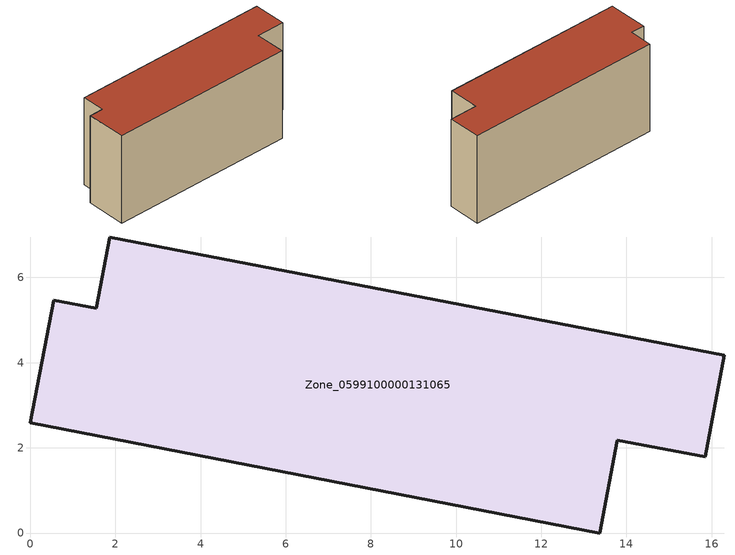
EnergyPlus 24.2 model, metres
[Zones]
Zone_0599100000131065
 floor ground (C_G): 13.38,0 0,2.59 0.55,5.47 1.54,5.28 1.86,6.95 16.3,4.17 15.85,1.79 13.79,2.18 z0
 wall outside (C_F): 0,2.59 13.38,0 13.79,2.18 15.85,1.79 16.3,4.17 1.86,6.95 1.54,5.28 0.55,5.47 0,2.59 z0:6.75
 roof outside (C_R): 13.79,2.18 15.85,1.79 16.3,4.17 1.86,6.95 1.54,5.28 0.55,5.47 0,2.59 13.38,0 z6.75
[BUILDING]
Pand.0599100000131065: North Axis=0; Terrain=City; Loads Convergence Tolerance Value=0.04; Temperature Convergence Tolerance Value=0.4; Solar Distribution=FullExterior; Maximum Number of Warmup Days=25; Minimum Number of Warmup Days=1
[Site:Location]
Rotterdam.The.Hague.AP_ZH_NLD Design_Conditions: Latitude=51.96; Longitude=4.45; Time Zone=1; Elevation=-4.5
[SITE:GROUNDTEMPERATURE:BUILDINGSURFACE]
18, 18, 18, 18, 18, 18, 18, 18, 18, 18, 18, 18
[MATERIAL] Thermal Absorptance=0.9; Solar Absorptance=0.7; Visible Absorptance=0.7
Name | Roughness | Thickness | Conductivity | Density | Specific Heat
G.TI.1946 | MediumSmooth | 0.15 | 1 | 540 | 1210
F.TI.1946 | Rough | 0.3 | 0.857143 | 1920 | 840
R.TI.1946 | MediumRough | 0.2 | 0.1 | 1500 | 1000
[CONSTRUCTION]
C_G: G.TI.1946
C_F: F.TI.1946
C_R: R.TI.1946
[ZONE]
Zone_0599100000131065: Type=1; Multiplier=1; Ceiling Height=Autocalculate; Volume=Autocalculate; Floor Area=autocalculate; Part of Total Floor Area=Yes
[ZONEINFILTRATION:DESIGNFLOWRATE]
Infil_Zone_0599100000131065: Zone or ZoneList or Space or SpaceList=Zone_0599100000131065; Schedule=AlwaysOn; Design Flow Rate Calculation Method=Flow/Area; Flow Rate per Floor Area=0.003; Constant Term Coefficient=1; Temperature Term Coefficient=0; Velocity Term Coefficient=0; Velocity Squared Term Coefficient=0
[HVACTEMPLATE:ZONE:IDEALLOADSAIRSYSTEM]
Zone_0599100000131065: Maximum Heating Supply Air Temperature=50; Minimum Cooling Supply Air Temperature=13; Maximum Heating Supply Air Humidity Ratio=0.0156; Minimum Cooling Supply Air Humidity Ratio=0.0077; Heating Limit=NoLimit; Cooling Limit=NoLimit; Dehumidification Control Type=ConstantSensibleHeatRatio; Cooling Sensible Heat Ratio=0.7; Dehumidification Setpoint=60; Humidification Control Type=None; Humidification Setpoint=30; Outdoor Air Method=None; Outdoor Air Flow Rate per Person=0.00944; Outdoor Air Flow Rate per Zone Floor Area=0; Outdoor Air Flow Rate per Zone=0; Demand Controlled Ventilation Type=None; Outdoor Air Economizer Type=NoEconomizer; Heat Recovery Type=None; Sensible Heat Recovery Effectiveness=0.7; Latent Heat Recovery Effectiveness=0.65
[ZONECONTROL:THERMOSTAT]
ThermostatControl_Zone_0599100000131065: Zone or ZoneList=Zone_0599100000131065; Control Type Schedule=DualSetpointControlType; Control 1=Thermostat_Zone_0599100000131065; Temperature Difference Between Cutout And Setpoint=0
[THERMOSTATSETPOINT:DUALSETPOINT]
Thermostat_Zone_0599100000131065: Heating Setpoint Temperature Schedule=HeatingSetpoint_Zone_0599100000131065; Cooling Setpoint Temperature Schedule=CoolingSetpoint_Zone_0599100000131065
[SCHEDULE:COMPACT]
HeatingSetpoint_Zone_0599100000131065: Through: 12/31, For: AllDays, Until: 24:00, 21
CoolingSetpoint_Zone_0599100000131065: Through: 12/31, For: AllDays, Until: 24:00, 24
DualSetpointControlType: Through: 12/31, For: AllDays, Until: 24:00, 4
AlwaysOn: Through: 12/31, For: AllDays, Until: 24:00, 1
